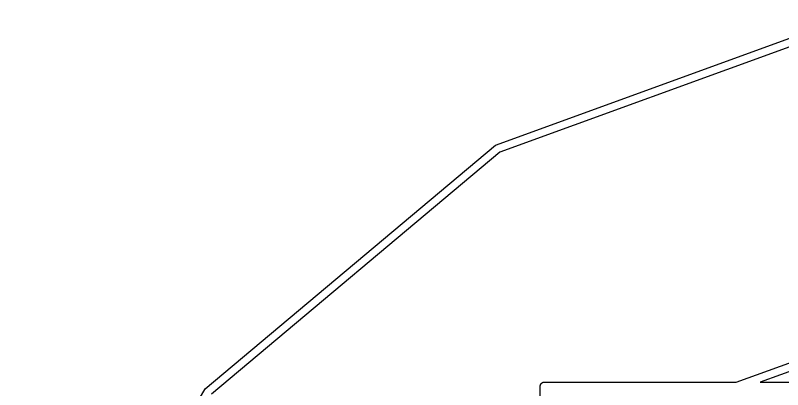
# Model space of a CAD drawing. Extents: x 173.7 to 226.3, y -126 to -74.1.
# Drawn here: x 175.24 to 193.75, y -83.08 to -74.05 of the extents above; entities that cross this region are included whole.
import ezdxf

# ---------------------------------------------------------------- set-up
doc = ezdxf.new("R2010")
doc.units = 0
doc.header["$MEASUREMENT"] = 0
doc.layers.add('BLACK', color=7, linetype='CONTINUOUS')

msp = doc.modelspace()

# ---------------------------------------------------------------- linework, layer by layer
at = {"layer": 'Black'}
for p, q in [((186.825, -77.1802), (195.424, -74.0503)), ((195.459, -74.2473), (186.925, -77.3534)), ((179.815, -83.0625), (186.825, -77.1802)), ((186.925, -77.3534), (179.968, -83.1911)), ((192.629, -82.9), (196.722, -81.4101)), ((196.757, -81.6071), (193.205, -82.9)), ((187.93, -82.9301), (187.936, -82.9234)), ((187.936, -82.9234), (187.943, -82.919)), ((187.943, -82.919), (187.95, -82.9134)), ((187.95, -82.9134), (187.958, -82.9104)), ((187.958, -82.9104), (187.966, -82.906)), ((187.966, -82.906), (187.974, -82.9045)), ((187.974, -82.9045), (187.983, -82.9015)), ((187.983, -82.9015), (187.991, -82.9015)), ((187.991, -82.9015), (188, -82.9)), ((188, -82.9), (192.629, -82.9)), ((193.205, -82.9), (206.795, -82.9)), ((175.239, -90.9878), (179.815, -83.0625)), ((187.9, -83), (187.902, -82.9914)), ((187.9, -85.8858), (187.9, -83)), ((187.902, -82.9826), (187.905, -82.9744)), ((187.902, -82.9914), (187.902, -82.9826)), ((187.905, -82.9744), (187.906, -82.9658)), ((187.906, -82.9658), (187.91, -82.9582)), ((187.91, -82.9582), (187.913, -82.95)), ((187.913, -82.95), (187.919, -82.9433)), ((187.919, -82.9433), (187.923, -82.9357)), ((187.923, -82.9357), (187.93, -82.9301))]:
    msp.add_line(p, q, dxfattribs=at)

doc.saveas('drawing.dxf')
